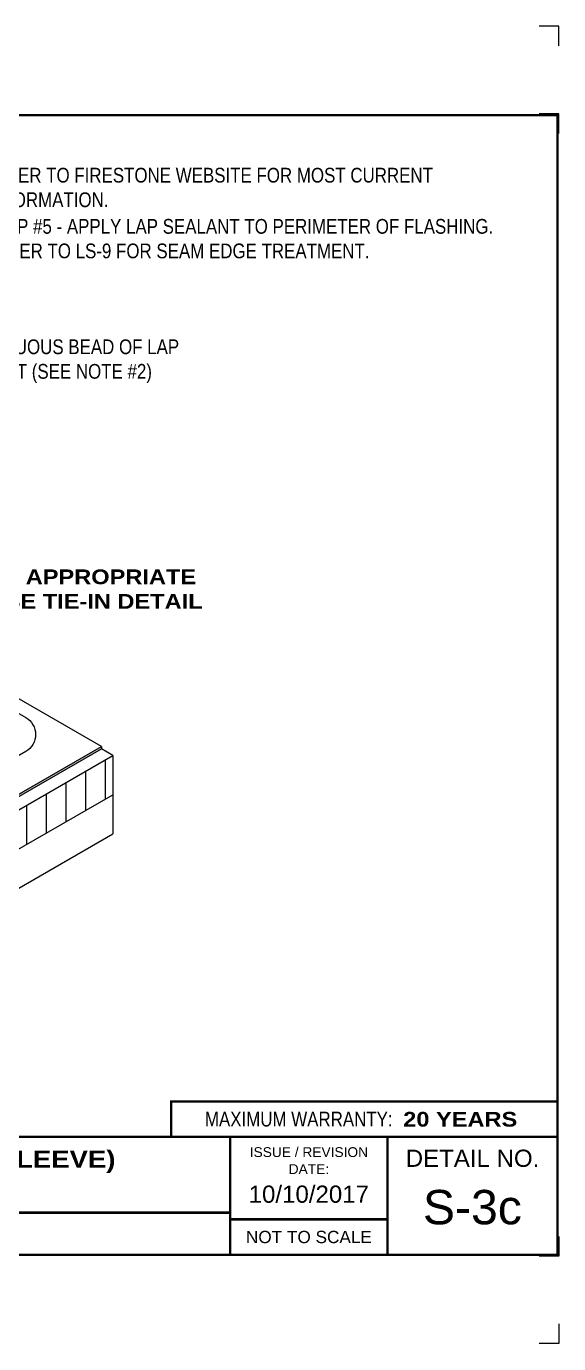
# Model space of a CAD drawing. Header units: inches. Extents: x 299.4 to 319.5, y 56 to 72.7.
# Drawn here: x 312.71 to 319.48, y 55.96 to 72.72 of the extents above; entities that cross this region are included whole.
import ezdxf
from ezdxf.enums import TextEntityAlignment as Align

# ---------------------------------------------------------------- set-up
doc = ezdxf.new("R2010")
doc.units = ezdxf.units.IN
doc.header["$MEASUREMENT"] = 0
doc.layers.get('0').update_dxf_attribs({"linetype": 'CONTINUOUS'})
doc.layers.get('DEFPOINTS').update_dxf_attribs({"linetype": 'CONTINUOUS'})
for name, color, linetype in [('FSBP-ANNO-NOTE', 7, 'CONTINUOUS'), ('FSBP-INSULATION', 7, 'CONTINUOUS'), ('FSBP-MEMBRANE', 7, 'CONTINUOUS'), ('FSBP-SEALANTS', 1, 'CONTINUOUS'), ('FSBP-SUBSTRATE-GENERIC', 9, 'CONTINUOUS'), ('FSBP-TTLB', 7, 'CONTINUOUS'), ('FSBP-TTLB-BORDER', 7, 'CONTINUOUS'), ('FSBP-TTLB-TEXT', 7, 'CONTINUOUS')]:
    doc.layers.add(name, color=color, linetype=linetype)
doc.styles.add('FSBP_ARIAL', font='arial.ttf')
doc.styles.add('FSBP_ARIAL_BOLD', font='')
doc.styles.add('FSBP_ARIAL_NAR', font='ARIALN.TTF')
doc.styles.get('FSBP_ARIAL_BOLD').set_extended_font_data('Arial Black')

# ---------------------------------------------------------------- blocks, each defined once
blk = doc.blocks.new('TTLB-EPDM_2')
at = {"layer": 'DEFPOINTS', "linetype": 'Continuous', "ltscale": 1.75}
for points in [[(20.016, 13.881), (20.016, 14.131), (19.766, 14.131)], [(20.016, -2.381), (20.016, -2.631), (19.766, -2.631)]]:
    blk.add_lwpolyline(points, dxfattribs=at)
at = {"layer": 'DEFPOINTS', "color": 1}
for points in [[(20.016, 12.766), (20.016, 13.016), (19.766, 13.016)], [(20.016, -1.266), (20.016, -1.516), (19.766, -1.516)]]:
    blk.add_lwpolyline(points, dxfattribs=at)
at = {"layer": 'FSBP-TTLB', "const_width": 0.0312}
blk.add_lwpolyline([(15.09, 0), (20, 0), (20, 0.451), (15.09, 0.451)], close=True, dxfattribs=at)
for points in [[(0, 0), (0, -1.5), (20, -1.5), (20, 0), (0, 0)], [(15.84, 0), (15.84, -0.964)], [(17.841, 0), (17.841, -1.5)], [(20, 0), (20, -1.5)], [(4.825, -0.964), (15.84, -0.964)], [(15.84, -0.964), (15.84, -1.5)], [(15.84, -1.049), (17.841, -1.049)]]:
    blk.add_lwpolyline(points, dxfattribs=at)
at = {"layer": 'FSBP-TTLB-BORDER', "const_width": 0.0312}
blk.add_lwpolyline([(20, 0), (20, 13), (0, 13), (0, 0)], dxfattribs=at)
at = {"layer": 'FSBP-TTLB-TEXT', "style": 'FSBP_ARIAL_NAR'}
blk.add_text('MAXIMUM WARRANTY:', height=0.1875, dxfattribs=at).set_placement((17.905, 0.226), align=Align.MIDDLE_RIGHT)
at = {"layer": 'FSBP-TTLB-TEXT', "style": 'FSBP_ARIAL'}
for s, height, p in [('ISSUE / REVISION', 0.125, (16.841, -0.194)), ('DETAIL NO.', 0.2188, (18.921, -0.272)), ('DATE:', 0.125, (16.841, -0.41)), ('NOT TO SCALE', 0.15625, (16.841, -1.274))]:
    blk.add_text(s, height=height, dxfattribs=at).set_placement(p, align=Align.MIDDLE_CENTER)
at = {"layer": 'FSBP-TTLB-TEXT'}
for tag, height, style, p in [('MAXIMUM_WARRANTY', 0.188, 'FSBP_ARIAL_BOLD', (18.04, 0.224)), ('ACCPT_SYSTEMS', 0.219, 'FSBP_ARIAL', (12.494, -1.232))]:
    blk.add_attdef(tag, text='', height=height, dxfattribs=dict(at, style=style)).set_placement(p, align=Align.MIDDLE_LEFT)
for tag, height, style, p in [('DETAIL_DESCP_LINE_1', 0.219, 'FSBP_ARIAL_BOLD', (10.331, -0.283)), ('DETAIL_DESCP_LINE_2', 0.219, 'FSBP_ARIAL_BOLD', (10.331, -0.681)), ('ISSUE_REV_DATE', 0.219, 'FSBP_ARIAL', (16.841, -0.728)), ('DETAIL_NUMBER', 0.438, 'FSBP_ARIAL', (18.919, -0.893))]:
    blk.add_attdef(tag, text='', height=height, dxfattribs=dict(at, style=style)).set_placement(p, align=Align.MIDDLE_CENTER)

msp = doc.modelspace()

# ---------------------------------------------------------------- hatches: boundary and pattern name
at = {"layer": 'FSBP-INSULATION'}
h = msp.add_hatch(dxfattribs=at)
h.set_pattern_fill('LINE', color=256, scale=2, angle=90, style=0)
h.set_pattern_definition([(90, (38.71884, 0.82785), (-0.25, 2e-17), [])])
h.paths.add_polyline_path([(308.737, 60.017), (308.737, 60.517), (307.721, 61.103), (307.721, 61.197), (307.559, 61.103), (307.559, 61.197), (306.944, 61.552), (306.944, 61.052), (307.145, 60.936)])
h.paths.add_polyline_path([(310.791, 61.203), (313.813, 62.947), (313.813, 63.447), (311.34, 62.019), (311.34, 61.948), (311.234, 62.009), (311.234, 61.958), (308.737, 60.517), (308.737, 60.017)])
h.paths.add_polyline_path([(310.011, 60.867), (312.452, 62.211), (312.452, 62.547), (310.011, 61.203)], flags=24)
at = {"layer": 'FSBP-MEMBRANE'}
h = msp.add_hatch(color=256, dxfattribs=at)
h.paths.add_polyline_path([(305.242, 62.733), (305.242, 62.703), (306.915, 61.737), (306.915, 61.767)])
h.paths.add_polyline_path([(307.042, 61.729), (307.042, 61.759), (306.915, 61.686), (306.915, 61.656)])
h.paths.add_polyline_path([(308.738, 60.684), (308.738, 60.714), (307.042, 61.694), (307.042, 61.664)])
h.paths.add_polyline_path([(310.904, 61.935), (310.904, 61.965), (308.738, 60.714), (308.738, 60.684)])
h.paths.add_polyline_path([(311.045, 61.916), (311.045, 61.946), (310.904, 62.027), (310.904, 61.997)])
h.paths.add_polyline_path([(313.668, 63.531), (313.668, 63.561), (311.045, 62.046), (311.045, 62.016)])

# ---------------------------------------------------------------- linework, layer by layer
at = {"layer": 'FSBP-INSULATION', "linetype": 'Continuous'}
for p, q in [((313.813, 63.447), (313.668, 63.531)), ((311.34, 62.019), (313.813, 63.447)), ((310.791, 61.203), (313.813, 62.947))]:
    msp.add_line(p, q, dxfattribs=at)
at = {"layer": 'FSBP-INSULATION'}
msp.add_line((313.813, 63.447), (313.813, 62.947), dxfattribs=at)
at = {"layer": 'FSBP-MEMBRANE', "linetype": 'Continuous'}
for p, q in [((313.668, 63.561), (311.992, 64.528)), ((311.045, 62.046), (313.668, 63.561)), ((311.045, 62.016), (313.668, 63.531))]:
    msp.add_line(p, q, dxfattribs=at)
at = {"layer": 'FSBP-MEMBRANE'}
msp.add_line((313.668, 63.561), (313.668, 63.531), dxfattribs=at)
at = {"layer": 'FSBP-SEALANTS'}
msp.add_lwpolyline([(307.019, 66.767), (309.886, 68.422, -0.57735), (310.261, 68.206), (310.261, 66.992, -0.267949), (310.094, 66.704), (309.723, 66.489, 0.267949), (309.64, 66.345), (309.64, 64.956, 0.57735), (309.702, 64.92), (310.425, 65.337, -0.57735), (310.8, 65.121), (310.8, 65.076, 0.267949), (310.842, 65.004), (312.705, 63.929, -0.57735), (312.705, 63.496), (309.394, 61.584)], format="xyb", dxfattribs=at)
at = {"layer": 'FSBP-SUBSTRATE-GENERIC', "linetype": 'Continuous'}
for p in [(313.813, 62.947), (311.433, 61.073)]:
    msp.add_line(p, (313.813, 62.447), dxfattribs=at)

# ---------------------------------------------------------------- block references
ref = msp.add_blockref('TTLB-EPDM_2', (299.463, 58.593))
ref.add_attrib('DETAIL_DESCP_LINE_1', 'THRU-WALL SCUPPER (NON-WELDED SLEEVE)', dxfattribs={"layer": 'FSBP-TTLB-TEXT', "height": 0.21875, "style": 'FSBP_ARIAL_BOLD'}).set_placement((309.794, 58.31), align=Align.MIDDLE_CENTER)
ref.add_attrib('ISSUE_REV_DATE', '10/10/2017', dxfattribs={"layer": 'FSBP-TTLB-TEXT', "height": 0.2188, "style": 'FSBP_ARIAL'}).set_placement((316.303, 57.864), align=Align.MIDDLE_CENTER)
ref.add_attrib('DETAIL_NUMBER', 'S-3c', dxfattribs={"layer": 'FSBP-TTLB-TEXT', "height": 0.4375, "style": 'FSBP_ARIAL'}).set_placement((318.382, 57.699), align=Align.MIDDLE_CENTER)
ref.add_attrib('MAXIMUM_WARRANTY', '20 YEARS', dxfattribs={"layer": 'FSBP-TTLB-TEXT', "height": 0.1875, "style": 'FSBP_ARIAL_BOLD'}).set_placement((317.503, 58.817), align=Align.MIDDLE_LEFT)

# ---------------------------------------------------------------- texts
at = {"layer": 'FSBP-ANNO-NOTE', "char_height": 0.1875, "attachment_point": 1}
for s, width, heights, insert, style in [('\\A1;NOTES:\\P1.   REFER TO FIRESTONE WEBSITE FOR MOST CURRENT \\P{\\W6.27837; }INFORMATION.\\P{\\H0.08333x;\\W9.4179;        \\W1;\\P}2.   STEP #5 - APPLY LAP SEALANT TO PERIMETER OF FLASHING.  \\P{\\W6.27837; }REFER TO LS-9 FOR SEAM EDGE TREATMENT.', 7.1465, [2.039], (311.819, 71.236), 'FSBP_ARIAL_NAR'), ('CONTINUOUS BEAD OF LAP SEALANT (SEE NOTE #2)', 2.90484, [0.649], (311.743, 68.74), 'FSBP_ARIAL_NAR'), ('USE APPROPRIATE BASE TIE-IN DETAIL', 3.20665, [0.579], (312.005, 65.813), 'FSBP_ARIAL_BOLD')]:
    msp.add_mtext_dynamic_manual_height_columns(s, width=width, gutter_width=5, heights=heights, dxfattribs=dict(at, insert=insert, style=style))

doc.saveas('drawing.dxf')
